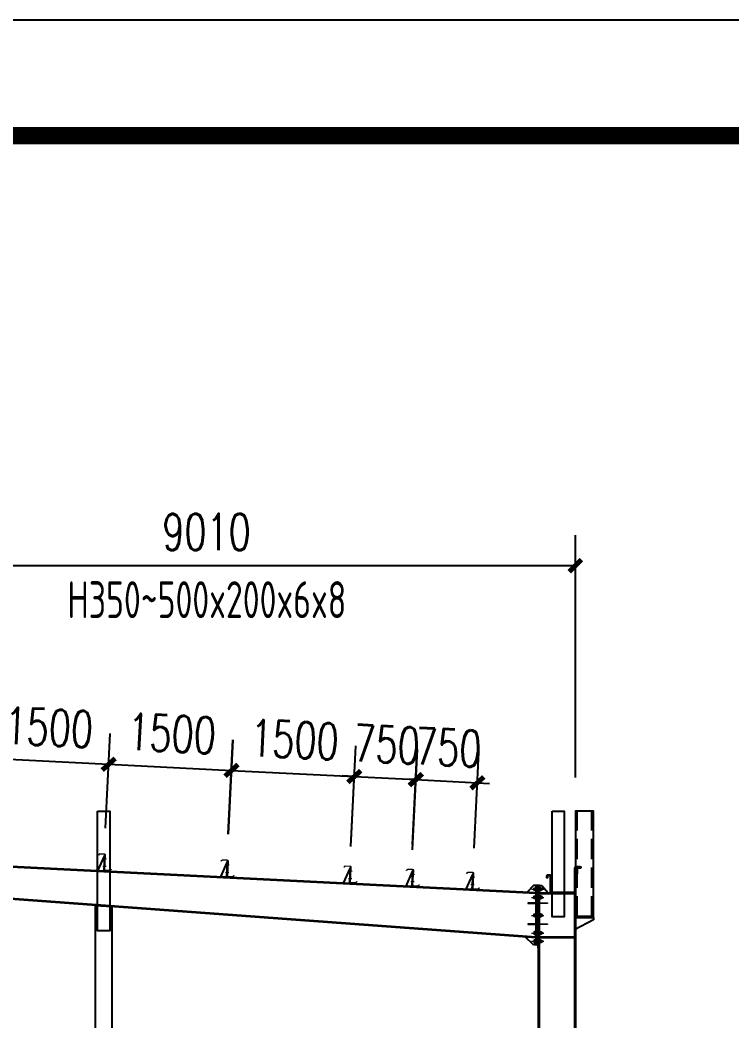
# Model space of a CAD drawing. Extents: x -33967 to 1773478, y -1022458 to -784650.
# Drawn here: x 1717902 to 1726597, y -950678 to -938458 of the extents above; entities that cross this region are included whole.
import ezdxf

# ---------------------------------------------------------------- set-up
doc = ezdxf.new("R2010")
doc.units = 0
doc.header["$LTSCALE"] = 1000
doc.header["$MEASUREMENT"] = 0
doc.linetypes.add('ACAD_ISO02W100', pattern=[15, 12, -3])
doc.linetypes.add('DASH', pattern=[0.35, 0.25, -0.1])
for name, color, linetype, lineweight in [('6', 253, 'Continuous', 13), ('檩条', 30, 'Continuous', 5), ('螺栓', 15, 'Continuous', 18)]:
    doc.layers.add(name, color=color, linetype=linetype, lineweight=lineweight)
for name, color, linetype in [('AXIS', 3, 'Continuous'), ('G L', 150, 'Continuous'), ('GZ', 50, 'Continuous'), ('LT', 27, 'Continuous'), ('PUB_TITLE', 4, 'Continuous'), ('PZ', 202, 'Continuous'), ('SPACE', 7, 'Continuous'), ('TEXT', 7, 'Continuous'), ('天沟', 2, 'Continuous'), ('檩托板', 7, 'Continuous')]:
    doc.layers.add(name, color=color, linetype=linetype)
doc.styles.add('_TCH_DIM_T3', font='SIMPLEX', dxfattribs={"width": 0.705882, "bigfont": 'GBCBIG'})
doc.styles.add('TSSD_Norm', font='tssdeng.shx', dxfattribs={"bigfont": 'hztxt.shx'})
doc.dimstyles.new('TCH_150_1', dxfattribs={"dimtxt": 446.25, "dimasz": 150, "dimexe": 375, "dimexo": 450, "dimgap": 189.375, "dimtad": 1, "dimdec": 0, "dimzin": 0, "dimdsep": 46, "dimtxsty": '_TCH_DIM_T3', "dimblk": 'ARCHTICK', "dimcen": 0.09, "dimclrd": 256, "dimclre": 256, "dimclrt": 7, "dimazin": 2, "dimtfac": 1, "dimtdec": 0, "dimtix": 1, "dimtmove": 2, "dimatfit": 3, "dimfxl": 1, "dimtolj": 1, "dimtzin": 0, "dimarcsym": 0})
pattern_1 = [(90, (1736912.089, -1120785.605), (-6.37031987, 3e-12), []), (90, (1736908.904, -1120785.605), (-6.37031987, 3e-12), [3.18515994, -1.59257997])]
pattern_2 = [(90, (1736912.089, -1120785.605), (-6.37031987, 3e-12), []), (90, (1736908.904, -1120785.605), (-6.37031987, 3e-12), [3.18515994, -1.59257997])]
pattern_3 = [(90, (1736912.089, -1120885.605), (-6.37031987, 3e-12), []), (90, (1736908.904, -1120885.605), (-6.37031987, 3e-12), [3.18515994, -1.59257997])]
pattern_4 = [(90, (1736912.089, -1120885.605), (-6.37031987, 3e-12), []), (90, (1736908.904, -1120885.605), (-6.37031987, 3e-12), [3.18515994, -1.59257997])]
pattern_5 = [(90, (1736912.089, -1121106.2185), (-6.37031987, 3e-12), []), (90, (1736908.904, -1121106.2185), (-6.37031987, 3e-12), [3.18515994, -1.59257997])]
pattern_6 = [(90, (1736912.089, -1121106.2185), (-6.37031987, 3e-12), []), (90, (1736908.904, -1121106.2185), (-6.37031987, 3e-12), [3.18515994, -1.59257997])]
pattern_7 = [(270, (1736912.089, -777909.572), (-6.37031987, -3e-12), []), (270, (1736908.904, -777909.572), (-6.37031987, -3e-12), [3.18515994, -1.59257997])]
pattern_8 = [(270, (1736912.089, -777909.572), (-6.37031987, -3e-12), []), (270, (1736908.904, -777909.572), (-6.37031987, -3e-12), [3.18515994, -1.59257997])]
pattern_9 = [(270, (1736912.089, -778009.572), (-6.37031987, -3e-12), []), (270, (1736908.904, -778009.572), (-6.37031987, -3e-12), [3.18515994, -1.59257997])]
pattern_10 = [(270, (1736912.089, -778009.572), (-6.37031987, -3e-12), []), (270, (1736908.904, -778009.572), (-6.37031987, -3e-12), [3.18515994, -1.59257997])]

# ---------------------------------------------------------------- blocks, each defined once
blk = doc.blocks.new('LT')
at = {"layer": '檩托板', "elevation": 0}
for points in [[(1356482, 98210), (1356488, 98210), (1356498, 98018), (1356492, 98018)], [(1356488, 98200), (1356498, 98018), (1356568, 98022)]]:
    blk.add_lwpolyline(points, close=True, dxfattribs=at)
at = {"layer": '檩条', "color": 1, "linetype": 'Continuous'}
for p, q in [((1356504, 98171, -2), (1356464, 98169, -2)), ((1356509, 98080, -2), (1356469, 98078, -2))]:
    blk.add_line(p, q, dxfattribs=at)
at = {"layer": '檩条', "elevation": -2}
blk.add_lwpolyline([(1356481, 98215, -0.414214), (1356491, 98225), (1356547, 98228), (1356561, 98215), (1356563, 98218), (1356548, 98231), (1356488, 98228, 0.414214), (1356478, 98217), (1356488, 98041, -0.414214), (1356478, 98030), (1356423, 98027), (1356408, 98040), (1356406, 98038), (1356421, 98024), (1356481, 98027, 0.414214), (1356491, 98038), (1356481, 98215)], format="xyb", dxfattribs=at)
at = {"layer": '檩条', "color": 1, "linetype": 'Continuous'}
for points in [[(1356481, 98158, -2), (1356480, 98182, -2), (1356490, 98158, -2), (1356489, 98182, -2)], [(1356485, 98091, -2), (1356486, 98066, -2), (1356494, 98091, -2), (1356495, 98067, -2)]]:
    blk.add_solid(points, dxfattribs=at)
blk = doc.blocks.new('_ArchTick')
at = {"color": 0, "linetype": 'ByBlock', "const_width": 0.4}
blk.add_lwpolyline([(-0.5, -0.5), (0.5, 0.5)], dxfattribs=at)
blk = doc.blocks.new('*D759')
at = {"layer": 'AXIS', "lineweight": -2, "transparency": 16777216}
for p, q in [((1717446, -948259), (1717504, -947103)), ((1718945, -948334), (1719002, -947178)), ((1717485, -947478), (1718984, -947553))]:
    blk.add_line(p, q, dxfattribs=at)
at = {"layer": 'Defpoints', "color": 0, "transparency": 16777216}
for p in [(1718984, -947553), (1717424, -948709, 0), (1718922, -948784, 0)]:
    blk.add_point(p, dxfattribs=at)
at = {"layer": 'AXIS', "lineweight": -2, "transparency": 16777216, "xscale": 150, "yscale": 150, "zscale": 150}
for p, rotation in [((1717485, -947478), 177.1375947688727), ((1718984, -947553), 357.1375947688728)]:
    blk.add_blockref('_ArchTick', p, dxfattribs=dict(at, rotation=rotation))
at = {"layer": 'AXIS', "color": 7, "transparency": 16777216, "insert": (1718255, -947103), "char_height": 446.2, "attachment_point": 5, "rotation": 357.1376, "style": '_TCH_DIM_T3'}
blk.add_mtext('\\A1;1500', dxfattribs=at)
blk = doc.blocks.new('*D760')
at = {"layer": 'AXIS', "lineweight": -2, "transparency": 16777216}
for p, q in [((1718946, -948334), (1719004, -947178)), ((1720445, -948409), (1720502, -947253)), ((1718985, -947553), (1720484, -947628))]:
    blk.add_line(p, q, dxfattribs=at)
at = {"layer": 'Defpoints', "color": 0, "transparency": 16777216}
for p in [(1720484, -947628), (1718924, -948784, 0), (1720422, -948859, 0)]:
    blk.add_point(p, dxfattribs=at)
at = {"layer": 'AXIS', "lineweight": -2, "transparency": 16777216, "xscale": 150, "yscale": 150, "zscale": 150}
for p, rotation in [((1718985, -947553), 177.1375947688727), ((1720484, -947628), 357.1375947688728)]:
    blk.add_blockref('_ArchTick', p, dxfattribs=dict(at, rotation=rotation))
at = {"layer": 'AXIS', "color": 7, "transparency": 16777216, "insert": (1719755, -947178), "char_height": 446.2, "attachment_point": 5, "rotation": 357.1376, "style": '_TCH_DIM_T3'}
blk.add_mtext('\\A1;1500', dxfattribs=at)
blk = doc.blocks.new('*D761')
at = {"layer": 'AXIS', "lineweight": -2, "transparency": 16777216}
for p, q in [((1720446, -948409), (1720504, -947253)), ((1721945, -948484), (1722002, -947328)), ((1720485, -947628), (1721984, -947703))]:
    blk.add_line(p, q, dxfattribs=at)
at = {"layer": 'Defpoints', "color": 0, "transparency": 16777216}
for p in [(1721984, -947703), (1720424, -948859, 0), (1721922, -948934, 0)]:
    blk.add_point(p, dxfattribs=at)
at = {"layer": 'AXIS', "lineweight": -2, "transparency": 16777216, "xscale": 150, "yscale": 150, "zscale": 150}
for p, rotation in [((1720485, -947628), 177.1375947688727), ((1721984, -947703), 357.1375947688728)]:
    blk.add_blockref('_ArchTick', p, dxfattribs=dict(at, rotation=rotation))
at = {"layer": 'AXIS', "color": 7, "transparency": 16777216, "insert": (1721255, -947253), "char_height": 446.2, "attachment_point": 5, "rotation": 357.1376, "style": '_TCH_DIM_T3'}
blk.add_mtext('\\A1;1500', dxfattribs=at)
blk = doc.blocks.new('*D762')
at = {"layer": 'AXIS', "lineweight": -2, "transparency": 16777216}
for p, q in [((1721942, -948559), (1722004, -947328)), ((1722695, -948539), (1722753, -947366)), ((1721985, -947703), (1721835, -947695)), ((1721985, -947703), (1722734, -947740)), ((1722734, -947740), (1722884, -947748))]:
    blk.add_line(p, q, dxfattribs=at)
at = {"layer": 'Defpoints', "color": 0, "transparency": 16777216}
for p in [(1722734, -947740), (1721920, -949009, 0), (1722672, -948989, 0)]:
    blk.add_point(p, dxfattribs=at)
at = {"layer": 'AXIS', "lineweight": -2, "transparency": 16777216, "xscale": 150, "yscale": 150, "zscale": 150}
for p, rotation in [((1721985, -947703), 357.1375947688728), ((1722734, -947740), 177.1375947688727)]:
    blk.add_blockref('_ArchTick', p, dxfattribs=dict(at, rotation=rotation))
at = {"layer": 'AXIS', "color": 7, "transparency": 16777216, "insert": (1722380, -947310), "char_height": 446.2, "attachment_point": 5, "rotation": 357.1376, "style": '_TCH_DIM_T3'}
blk.add_mtext('\\A1;750', dxfattribs=at)
blk = doc.blocks.new('*D768')
at = {"layer": 'AXIS', "lineweight": -2, "transparency": 16777216}
for p, q in [((1722695, -948598), (1722756, -947367)), ((1723447, -948578), (1723505, -947404)), ((1722737, -947741), (1722588, -947734)), ((1722737, -947741), (1723487, -947779)), ((1723487, -947779), (1723636, -947786))]:
    blk.add_line(p, q, dxfattribs=at)
at = {"layer": 'Defpoints', "color": 0, "transparency": 16777216}
for p in [(1723487, -947779), (1722672, -949047, 0), (1723424, -949027, 0)]:
    blk.add_point(p, dxfattribs=at)
at = {"layer": 'AXIS', "lineweight": -2, "transparency": 16777216, "xscale": 150, "yscale": 150, "zscale": 150}
for p, rotation in [((1722737, -947741), 357.1375947688728), ((1723487, -947779), 177.1375947688727)]:
    blk.add_blockref('_ArchTick', p, dxfattribs=dict(at, rotation=rotation))
at = {"layer": 'AXIS', "color": 7, "transparency": 16777216, "insert": (1723133, -947348), "char_height": 446.2, "attachment_point": 5, "rotation": 357.1376, "style": '_TCH_DIM_T3'}
blk.add_mtext('\\A1;750', dxfattribs=at)
blk = doc.blocks.new('*D1950')
at = {"layer": 'AXIS', "lineweight": -2, "transparency": 16777216}
for p, q in [((1715674, -948186), (1715674, -944752)), ((1724684, -947715), (1724684, -944752)), ((1724684, -945127), (1715674, -945127))]:
    blk.add_line(p, q, dxfattribs=at)
at = {"layer": 'Defpoints', "color": 0, "transparency": 16777216}
for p in [(1715674, -945127), (1724684, -948165, 3), (1715674, -948636, 3)]:
    blk.add_point(p, dxfattribs=at)
at = {"layer": 'AXIS', "lineweight": -2, "transparency": 16777216, "xscale": 150, "yscale": 150, "zscale": 150, "rotation": 180}
blk.add_blockref('_ArchTick', (1715674, -945127), dxfattribs=at)
at = {"layer": 'AXIS', "lineweight": -2, "transparency": 16777216, "xscale": 150, "yscale": 150, "zscale": 150}
blk.add_blockref('_ArchTick', (1724684, -945127), dxfattribs=at)
at = {"layer": 'AXIS', "color": 7, "transparency": 16777216, "insert": (1720179, -944714), "char_height": 446.2, "attachment_point": 5, "style": '_TCH_DIM_T3'}
blk.add_mtext('\\A1;9010', dxfattribs=at)

msp = doc.modelspace()

# ---------------------------------------------------------------- hatches: boundary and pattern name
at = {"layer": '螺栓'}
h = msp.add_hatch(dxfattribs=at)
h.set_pattern_fill('BRASS', color=256, scale=1.0032, angle=90, style=0)
h.set_pattern_definition(pattern_1)
h.paths.add_polyline_path([(1724270.2, -949069.2), (1724284, -949069.2), (1724284, -949089.2), (1724270.2, -949089.2)])
h = msp.add_hatch(dxfattribs=at)
h.set_pattern_fill('BRASS', color=256, scale=1.0032, angle=90, style=0)
h.set_pattern_definition(pattern_2)
h.paths.add_polyline_path([(1724270.2, -949069.2), (1724284, -949069.2), (1724284, -949089.2), (1724270.2, -949089.2)])
h = msp.add_hatch(dxfattribs=at)
h.set_pattern_fill('BRASS', color=256, scale=1.0032, angle=90, style=0)
h.set_pattern_definition(pattern_1)
h.paths.add_polyline_path([(1724270.2, -949069.2), (1724284, -949069.2), (1724284, -949089.2), (1724270.2, -949089.2)])
h = msp.add_hatch(dxfattribs=at)
h.set_pattern_fill('BRASS', color=256, scale=1.0032, angle=90, style=0)
h.set_pattern_definition(pattern_2)
h.paths.add_polyline_path([(1724270.2, -949069.2), (1724284, -949069.2), (1724284, -949089.2), (1724270.2, -949089.2)])
h = msp.add_hatch(dxfattribs=at)
h.set_pattern_fill('BRASS', color=256, scale=1.0032, angle=90, style=0)
h.set_pattern_definition(pattern_3)
h.paths.add_polyline_path([(1724270.2, -949169.2), (1724284, -949169.2), (1724284, -949189.2), (1724270.2, -949189.2)])
h = msp.add_hatch(dxfattribs=at)
h.set_pattern_fill('BRASS', color=256, scale=1.0032, angle=90, style=0)
h.set_pattern_definition(pattern_4)
h.paths.add_polyline_path([(1724270.2, -949169.2), (1724284, -949169.2), (1724284, -949189.2), (1724270.2, -949189.2)])
h = msp.add_hatch(dxfattribs=at)
h.set_pattern_fill('BRASS', color=256, scale=1.0032, angle=90, style=0)
h.set_pattern_definition(pattern_3)
h.paths.add_polyline_path([(1724270.2, -949169.2), (1724284, -949169.2), (1724284, -949189.2), (1724270.2, -949189.2)])
h = msp.add_hatch(dxfattribs=at)
h.set_pattern_fill('BRASS', color=256, scale=1.0032, angle=90, style=0)
h.set_pattern_definition(pattern_4)
h.paths.add_polyline_path([(1724270.2, -949169.2), (1724284, -949169.2), (1724284, -949189.2), (1724270.2, -949189.2)])
h = msp.add_hatch(dxfattribs=at)
h.set_pattern_fill('BRASS', color=256, scale=1.0032, angle=90, style=0)
h.set_pattern_definition(pattern_5)
h.paths.add_polyline_path([(1724270.2, -949389.8), (1724284, -949389.8), (1724284, -949409.9), (1724270.2, -949409.9)])
h = msp.add_hatch(dxfattribs=at)
h.set_pattern_fill('BRASS', color=256, scale=1.0032, angle=90, style=0)
h.set_pattern_definition(pattern_6)
h.paths.add_polyline_path([(1724270.2, -949389.8), (1724284, -949389.8), (1724284, -949409.9), (1724270.2, -949409.9)])
h = msp.add_hatch(dxfattribs=at)
h.set_pattern_fill('BRASS', color=256, scale=1.0032, angle=90, style=0)
h.set_pattern_definition(pattern_5)
h.paths.add_polyline_path([(1724270.2, -949389.8), (1724284, -949389.8), (1724284, -949409.9), (1724270.2, -949409.9)])
h = msp.add_hatch(dxfattribs=at)
h.set_pattern_fill('BRASS', color=256, scale=1.0032, angle=90, style=0)
h.set_pattern_definition(pattern_6)
h.paths.add_polyline_path([(1724270.2, -949389.8), (1724284, -949389.8), (1724284, -949409.9), (1724270.2, -949409.9)])
h = msp.add_hatch(dxfattribs=at)
h.set_pattern_fill('BRASS', color=256, scale=1.0032, angle=90, style=0)
h.set_pattern_definition(pattern_7)
h.paths.add_polyline_path([(1724270.2, -949626), (1724284, -949626), (1724284, -949605.9), (1724270.2, -949605.9)])
h = msp.add_hatch(dxfattribs=at)
h.set_pattern_fill('BRASS', color=256, scale=1.0032, angle=90, style=0)
h.set_pattern_definition(pattern_8)
h.paths.add_polyline_path([(1724270.2, -949626), (1724284, -949626), (1724284, -949605.9), (1724270.2, -949605.9)])
h = msp.add_hatch(dxfattribs=at)
h.set_pattern_fill('BRASS', color=256, scale=1.0032, angle=90, style=0)
h.set_pattern_definition(pattern_7)
h.paths.add_polyline_path([(1724270.2, -949626), (1724284, -949626), (1724284, -949605.9), (1724270.2, -949605.9)])
h = msp.add_hatch(dxfattribs=at)
h.set_pattern_fill('BRASS', color=256, scale=1.0032, angle=90, style=0)
h.set_pattern_definition(pattern_8)
h.paths.add_polyline_path([(1724270.2, -949626), (1724284, -949626), (1724284, -949605.9), (1724270.2, -949605.9)])
h = msp.add_hatch(dxfattribs=at)
h.set_pattern_fill('BRASS', color=256, scale=1.0032, angle=90, style=0)
h.set_pattern_definition(pattern_9)
h.paths.add_polyline_path([(1724270.2, -949726), (1724284, -949726), (1724284, -949705.9), (1724270.2, -949705.9)])
h = msp.add_hatch(dxfattribs=at)
h.set_pattern_fill('BRASS', color=256, scale=1.0032, angle=90, style=0)
h.set_pattern_definition(pattern_10)
h.paths.add_polyline_path([(1724270.2, -949726), (1724284, -949726), (1724284, -949705.9), (1724270.2, -949705.9)])
h = msp.add_hatch(dxfattribs=at)
h.set_pattern_fill('BRASS', color=256, scale=1.0032, angle=90, style=0)
h.set_pattern_definition(pattern_9)
h.paths.add_polyline_path([(1724270.2, -949726), (1724284, -949726), (1724284, -949705.9), (1724270.2, -949705.9)])
h = msp.add_hatch(dxfattribs=at)
h.set_pattern_fill('BRASS', color=256, scale=1.0032, angle=90, style=0)
h.set_pattern_definition(pattern_10)
h.paths.add_polyline_path([(1724270.2, -949726), (1724284, -949726), (1724284, -949705.9), (1724270.2, -949705.9)])

# ---------------------------------------------------------------- linework, layer by layer
msp.add_lwpolyline([(1724755.1, -948816.5), (1724755.1, -948808.8), (1724703.9, -948808.8), (1724703.9, -948888.7), (1724711.7, -948888.7), (1724711.7, -948816.5), (1724755.1, -948816.5)], close=True)
at = {"layer": '6', "linetype": 'ACAD_ISO02W100', "ltscale": 2}
for p, q in [((1724147.8, -949079.2), (1724300.1, -949079.2)), ((1724147.8, -949179.2), (1724300.1, -949179.2)), ((1724147.8, -949399.8), (1724300.1, -949399.8)), ((1724147.8, -949616), (1724300.1, -949616)), ((1724147.8, -949716), (1724300.1, -949716))]:
    msp.add_line(p, q, dxfattribs=at)
at = {"layer": 'G L'}
for points in [[(1724203.9, -949122.6), (1715673.9, -948696.1)], [(1724203.9, -949130.6), (1715673.9, -948704.1)], [(1724203.9, -949664.6), (1715673.9, -949038.5)], [(1724203.9, -949672.6), (1715673.9, -949046.5)]]:
    msp.add_lwpolyline(points, dxfattribs=at)
at = {"layer": 'GZ'}
for p, q in [((1724173.9, -949034.2), (1724094.5, -949116.1)), ((1724203.9, -949034.2), (1724173.9, -949034.2)), ((1724203.9, -949761), (1724203.9, -949034.2)), ((1724243.9, -949034.2), (1724203.9, -949034.2)), ((1724223.9, -949761), (1724223.9, -949034.2)), ((1724243.9, -949811), (1724243.9, -949034.2)), ((1724243.9, -949034.2), (1724273.9, -949034.2)), ((1724273.9, -949034.2), (1724353.3, -949124.1)), ((1724173.9, -949761), (1724071.4, -949661.4)), ((1724203.9, -949761), (1724173.9, -949761)), ((1724223.9, -949761), (1724203.9, -949761)), ((1724233.9, -949811), (1724223.9, -949761)), ((1724243.9, -949811), (1724233.9, -949811))]:
    msp.add_line(p, q, dxfattribs=at)
for points in [[(1718848.9, -948124.1), (1718998.9, -948124.1), (1718998.9, -949588.6), (1718848.9, -949588.6)], [(1724398.9, -948124.1), (1724548.9, -948124.1), (1724548.9, -949415.5), (1724398.9, -949415.5)], [(1718823.9, -958124.1), (1718823.9, -949277.7), (1719023.9, -949292.4), (1719023.9, -958124.1)]]:
    msp.add_lwpolyline(points, close=True, dxfattribs=at)
for points in [[(1724243.9, -949124.1), (1724683.9, -949124.1), (1724683.9, -958099.1), (1724233.9, -958099.1), (1724233.9, -949811)], [(1724243.9, -949134.1), (1724673.9, -949134.1), (1724673.9, -958099.1), (1724243.9, -958099.1), (1724243.9, -949674.1)], [(1724673.9, -949664.1), (1724243.9, -949664.1)], [(1724673.9, -949674.1), (1724243.9, -949674.1)]]:
    msp.add_lwpolyline(points, dxfattribs=at)
at = {"layer": 'LT', "linetype": 'DASH'}
for p, q in [((1724703.9, -949414.1), (1724703.9, -948124.1)), ((1724883.9, -949414.1), (1724883.9, -948124.1))]:
    msp.add_line(p, q, dxfattribs=at)
at = {"layer": 'LT'}
msp.add_lwpolyline([(1724683.9, -949414.1), (1724903.9, -949414.1), (1724903.9, -948124.1), (1724683.9, -948124.1)], close=True, dxfattribs=at)
at = {"layer": 'PUB_TITLE'}
msp.add_lwpolyline([(1654677.7, -1022458.4), (1773477.7, -1022458.4), (1773477.7, -938458.4), (1654677.7, -938458.4)], close=True, dxfattribs=at)
at = {"layer": 'PUB_TITLE', "const_width": 212.1}
msp.add_lwpolyline([(1657498, -1021044.2), (1657498, -939872.6), (1771477.7, -939872.6), (1771477.7, -1021044.2)], close=True, dxfattribs=at)
at = {"layer": 'PZ'}
for p, q in [((1724903.9, -949454.1), (1724673.9, -949574.1)), ((1724903.9, -949424.1), (1724903.9, -949454.1))]:
    msp.add_line(p, q, dxfattribs=at)
for points in [[(1724683.9, -949134.1), (1724673.9, -949134.1), (1724673.9, -949414.1), (1724683.9, -949414.1)], [(1724903.9, -949414.1), (1724673.9, -949414.1), (1724673.9, -949424.1), (1724903.9, -949424.1)]]:
    msp.add_lwpolyline(points, close=True, dxfattribs=at)
at = {"layer": '天沟', "linetype": 'ByBlock'}
msp.add_lwpolyline([(1724683.9, -949124.1), (1724379.3, -949124.1), (1724379.3, -948917.5, 0.4142136), (1724374.3, -948912.5), (1724349.7, -948912.5, 0.4141297), (1724344.7, -948917.5), (1724344.7, -948941.9), (1724337.2, -948941.9), (1724337.2, -948917.5, -0.4142136), (1724349.7, -948905), (1724374.3, -948905, -0.4142136), (1724386.8, -948917.5), (1724386.8, -949116.7), (1724676.4, -949116.7), (1724676.4, -948821.1, -0.3801932), (1724694.9, -948800.6), (1724739.5, -948800.6, -0.0610415), (1724739.5, -948800.6), (1724739.5, -948800.6), (1724739.5, -948808.8), (1724739.5, -948808.8, -0.0063485), (1724739.5, -948808.8), (1724695.1, -948808.8, 0.3322787), (1724683.9, -948821.3), (1724683.9, -949124.1)], format="xyb", dxfattribs=at)
at = {"layer": '螺栓'}
for p, q in [((1724181.9, -949097.3), (1724181.9, -949061.2)), ((1724197.9, -949070.2), (1724181.9, -949070.2)), ((1724197.9, -949088.2), (1724181.9, -949088.2)), ((1724203.9, -949055.1), (1724197.9, -949055.1)), ((1724203.9, -949055.1), (1724197.9, -949055.1)), ((1724203.9, -949055.1), (1724197.9, -949055.1)), ((1724203.9, -949055.1), (1724197.9, -949055.1)), ((1724197.9, -949069.2), (1724243.9, -949069.2)), ((1724266, -949070.2), (1724249.9, -949070.2)), ((1724266, -949088.2), (1724249.9, -949088.2)), ((1724266, -949097.3), (1724266, -949061.2)), ((1724181.9, -949197.3), (1724181.9, -949161.2)), ((1724197.9, -949170.2), (1724181.9, -949170.2)), ((1724197.9, -949188.2), (1724181.9, -949188.2)), ((1724197.9, -949089.2), (1724243.9, -949089.2)), ((1724203.9, -949155.1), (1724197.9, -949155.1)), ((1724203.9, -949155.1), (1724197.9, -949155.1)), ((1724203.9, -949155.1), (1724197.9, -949155.1)), ((1724203.9, -949155.1), (1724197.9, -949155.1)), ((1724197.9, -949169.2), (1724243.9, -949169.2)), ((1724197.9, -949189.2), (1724243.9, -949189.2)), ((1724266, -949170.2), (1724249.9, -949170.2)), ((1724266, -949188.2), (1724249.9, -949188.2)), ((1724266, -949197.3), (1724266, -949161.2)), ((1724181.9, -949417.9), (1724181.9, -949381.8)), ((1724197.9, -949390.8), (1724181.9, -949390.8)), ((1724197.9, -949408.9), (1724181.9, -949408.9)), ((1724203.9, -949375.7), (1724197.9, -949375.7)), ((1724203.9, -949375.7), (1724197.9, -949375.7)), ((1724203.9, -949375.7), (1724197.9, -949375.7)), ((1724203.9, -949375.7), (1724197.9, -949375.7)), ((1724197.9, -949389.8), (1724243.9, -949389.8)), ((1724197.9, -949409.9), (1724243.9, -949409.9)), ((1724266, -949390.8), (1724249.9, -949390.8)), ((1724266, -949408.9), (1724249.9, -949408.9)), ((1724266, -949417.9), (1724266, -949381.8)), ((1724181.9, -949597.9), (1724181.9, -949634)), ((1724197.9, -949606.9), (1724181.9, -949606.9)), ((1724197.9, -949625), (1724181.9, -949625)), ((1724181.9, -949697.9), (1724181.9, -949734)), ((1724197.9, -949605.9), (1724243.9, -949605.9)), ((1724197.9, -949626), (1724243.9, -949626)), ((1724203.9, -949640), (1724197.9, -949640)), ((1724203.9, -949640), (1724197.9, -949640)), ((1724203.9, -949640), (1724197.9, -949640)), ((1724203.9, -949640), (1724197.9, -949640)), ((1724266, -949606.9), (1724249.9, -949606.9)), ((1724266, -949625), (1724249.9, -949625)), ((1724266, -949597.9), (1724266, -949634)), ((1724266, -949697.9), (1724266, -949734)), ((1724197.9, -949706.9), (1724181.9, -949706.9)), ((1724197.9, -949725), (1724181.9, -949725)), ((1724197.9, -949705.9), (1724243.9, -949705.9)), ((1724197.9, -949726), (1724243.9, -949726)), ((1724203.9, -949740), (1724197.9, -949740)), ((1724203.9, -949740), (1724197.9, -949740)), ((1724203.9, -949740), (1724197.9, -949740)), ((1724203.9, -949740), (1724197.9, -949740)), ((1724266, -949706.9), (1724249.9, -949706.9)), ((1724266, -949725), (1724249.9, -949725))]:
    msp.add_line(p, q, dxfattribs=at)
for points in [[(1724197.9, -949097.3), (1724181.9, -949097.3), (1724177.6, -949093), (1724177.6, -949065.4), (1724181.9, -949061.2), (1724197.9, -949061.2)], [(1724249.9, -949097.3), (1724266, -949097.3), (1724270.2, -949093), (1724270.2, -949065.4), (1724266, -949061.2), (1724249.9, -949061.2)], [(1724270.2, -949089.2), (1724284, -949089.2), (1724284, -949069.2), (1724270.2, -949069.2)], [(1724197.9, -949197.3), (1724181.9, -949197.3), (1724177.6, -949193), (1724177.6, -949165.4), (1724181.9, -949161.2), (1724197.9, -949161.2)], [(1724249.9, -949197.3), (1724266, -949197.3), (1724270.2, -949193), (1724270.2, -949165.4), (1724266, -949161.2), (1724249.9, -949161.2)], [(1724270.2, -949189.2), (1724284, -949189.2), (1724284, -949169.2), (1724270.2, -949169.2)], [(1724197.9, -949417.9), (1724181.9, -949417.9), (1724177.6, -949413.6), (1724177.6, -949386), (1724181.9, -949381.8), (1724197.9, -949381.8)], [(1724249.9, -949417.9), (1724266, -949417.9), (1724270.2, -949413.6), (1724270.2, -949386), (1724266, -949381.8), (1724249.9, -949381.8)], [(1724270.2, -949409.9), (1724284, -949409.9), (1724284, -949389.8), (1724270.2, -949389.8)], [(1724197.9, -949597.9), (1724181.9, -949597.9), (1724177.6, -949602.2), (1724177.6, -949629.8), (1724181.9, -949634), (1724197.9, -949634)], [(1724197.9, -949697.9), (1724181.9, -949697.9), (1724177.6, -949702.2), (1724177.6, -949729.8), (1724181.9, -949734), (1724197.9, -949734)], [(1724249.9, -949597.9), (1724266, -949597.9), (1724270.2, -949602.2), (1724270.2, -949629.8), (1724266, -949634), (1724249.9, -949634)], [(1724249.9, -949697.9), (1724266, -949697.9), (1724270.2, -949702.2), (1724270.2, -949729.8), (1724266, -949734), (1724249.9, -949734)], [(1724270.2, -949605.9), (1724284, -949605.9), (1724284, -949626), (1724270.2, -949626)], [(1724270.2, -949705.9), (1724284, -949705.9), (1724284, -949726), (1724270.2, -949726)]]:
    msp.add_lwpolyline(points, dxfattribs=at)
for points in [[(1724197.9, -949103.3), (1724203.9, -949103.3), (1724203.9, -949055.1), (1724197.9, -949055.1)], [(1724243.9, -949103.3), (1724249.9, -949103.3), (1724249.9, -949055.1), (1724243.9, -949055.1)], [(1724197.9, -949203.3), (1724203.9, -949203.3), (1724203.9, -949155.1), (1724197.9, -949155.1)], [(1724243.9, -949203.3), (1724249.9, -949203.3), (1724249.9, -949155.1), (1724243.9, -949155.1)], [(1724203.9, -949246.3), (1724103.9, -949246.3), (1724103.9, -949256.3), (1724203.9, -949256.3)], [(1724243.9, -949246.3), (1724343.9, -949246.3), (1724343.9, -949256.3), (1724243.9, -949256.3)], [(1724197.9, -949423.9), (1724203.9, -949423.9), (1724203.9, -949375.7), (1724197.9, -949375.7)], [(1724243.9, -949423.9), (1724249.9, -949423.9), (1724249.9, -949375.7), (1724243.9, -949375.7)], [(1724203.9, -949501), (1724103.9, -949501), (1724103.9, -949511), (1724203.9, -949511)], [(1724243.9, -949501), (1724343.9, -949501), (1724343.9, -949511), (1724243.9, -949511)], [(1724197.9, -949591.9), (1724203.9, -949591.9), (1724203.9, -949640), (1724197.9, -949640)], [(1724197.9, -949691.9), (1724203.9, -949691.9), (1724203.9, -949740), (1724197.9, -949740)], [(1724243.9, -949591.9), (1724249.9, -949591.9), (1724249.9, -949640), (1724243.9, -949640)], [(1724243.9, -949691.9), (1724249.9, -949691.9), (1724249.9, -949740), (1724243.9, -949740)]]:
    msp.add_lwpolyline(points, close=True, dxfattribs=at)

# ---------------------------------------------------------------- block references
at = {"layer": 'SPACE', "xscale": -1, "rotation": 0.1868720425198944}
for p in [(3075734.3, -1042452, -0.3), (3077234.3, -1042527, -0.3), (3078734.3, -1042602, -0.3), (3079497.2, -1042640.2, -0.3), (3080230.8, -1042676.8, -0.3)]:
    msp.add_blockref('LT', p, dxfattribs=at)

# ---------------------------------------------------------------- texts
at = {"layer": 'TEXT', "style": 'TSSD_Norm', "width": 0.7}
msp.add_text('H350~500x200x6x8', height=450, dxfattribs=at).set_placement((1718480.9, -945766.6, -2.6))

# ---------------------------------------------------------------- dimensions: what is measured, and where the dimension line sits
at = {"layer": 'AXIS'}
for base, p1, p2, angle, picture, middle in [((1715673.9, -945126.6, -2.6), (1724683.9, -948165.3), (1715673.9, -948636), 180, '*D1950', (1720178.9, -944714.1, -2.6)), ((1718983.6, -947552.9, 0), (1717423.9, -948708.7), (1718922.1, -948783.6), 177.13759, '*D759', (1718255.1, -947103.4, 0)), ((1720483.6, -947627.9, 0), (1718923.9, -948783.7), (1720422.1, -948858.6), 177.13759, '*D760', (1719755.1, -947178.4, 0)), ((1721983.6, -947702.9, 0), (1720423.9, -948858.7), (1721922.1, -948933.6), 177.13759, '*D761', (1721255.1, -947253.4, 0)), ((1722734.5, -947740.4, 0), (1721919.9, -949008.6), (1722672.1, -948988.6), 177.13759, '*D762', (1722380.4, -947309.7, 0)), ((1723486.6, -947778.8, 0), (1722672.1, -949047), (1723424.2, -949027), 177.13759, '*D768', (1723132.6, -947348.1, 0))]:
    dim = msp.add_linear_dim(base=base, p1=p1, p2=p2, angle=angle, dimstyle='TCH_150_1', dxfattribs=at)
    dim.commit()
    dim.dimension.update_dxf_attribs({"geometry": picture, "text_midpoint": middle})

doc.saveas('drawing.dxf')
